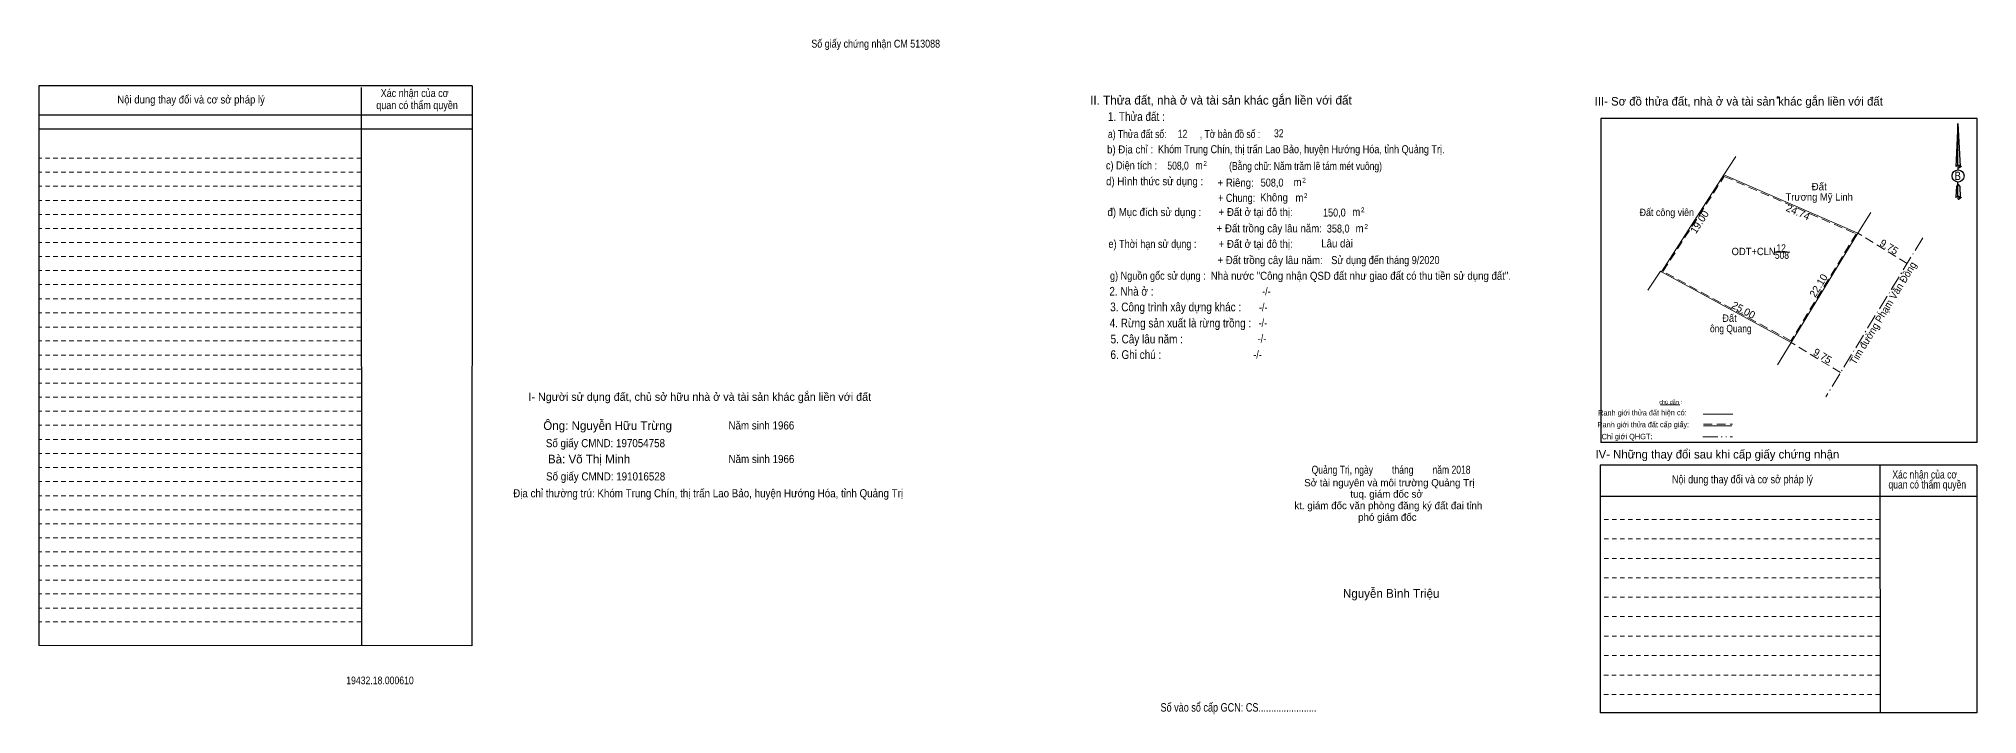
# Model space of a CAD drawing. Header units: metres. Extents: x 536858 to 537487, y 1837422 to 1837552.
# Drawn here: x 536858 to 537185.8, y 1837438.4 to 1837552.5 of the extents above; entities that cross this region are included whole.
import ezdxf
from ezdxf.enums import TextEntityAlignment as Align

# ---------------------------------------------------------------- set-up
doc = ezdxf.new("R2010")
doc.units = ezdxf.units.M
doc.header["$LTSCALE"] = 0.5
doc.header["$PDMODE"] = 32
doc.header["$PDSIZE"] = 0.25
for name, pattern in [('DASH_DOUBLE_DOT', [9.2, 5, -1.2, 0.3, -1.2, 0.3, -1.2]), ('DOT_DASHED', [7.7, 5, -1.2, 0.3, -1.2]), ('MEDIUM_DASHED', [4.5, 3, -1.5]), ('SHORT_DASHED', [2.7, 1.5, -1.2])]:
    doc.linetypes.add(name, pattern=pattern)
for name, color, linetype, lineweight in [('18', 7, 'Continuous', 25), ('28', 7, 'SHORT_DASHED', 13), ('55', 7, 'Continuous', 13), ('7', 7, 'Continuous', 13)]:
    doc.layers.add(name, color=color, linetype=linetype, lineweight=lineweight)
doc.layers.add('40', color=7, linetype='Continuous')

msp = doc.modelspace()

# ---------------------------------------------------------------- linework, layer by layer
at = {"layer": '18'}
for p, q in [((537182.52, 1837538.16), (537182.92, 1837530.91)), ((537182.52, 1837538.16), (537182.92, 1837530.91)), ((537182.52, 1837538.16), (537182.92, 1837530.91)), ((537182.21, 1837532.02), (537182.17, 1837530.91)), ((537182.52, 1837531.13), (537182.52, 1837530.84)), ((537182.52, 1837530.84), (537182.52, 1837530.66)), ((537182.52, 1837530.66), (537182.52, 1837530.41)), ((537182.52, 1837530.66), (537182.52, 1837530.41)), ((537182.52, 1837530.66), (537182.52, 1837530.41)), ((537182.52, 1837527.93), (537182.52, 1837528.27)), ((537182.52, 1837527.93), (537182.52, 1837528.27)), ((537182.52, 1837527.93), (537182.52, 1837528.27)), ((537182.52, 1837527.93), (537182.83, 1837527.52)), ((537182.52, 1837527.93), (537182.83, 1837527.52)), ((537182.52, 1837527.93), (537182.83, 1837527.52)), ((537182.83, 1837527.52), (537182.92, 1837525.65)), ((537182.83, 1837527.52), (537182.92, 1837525.65)), ((537182.83, 1837527.52), (537182.92, 1837525.65)), ((537182.52, 1837525.88), (537182.52, 1837525.59)), ((537182.52, 1837525.59), (537182.52, 1837525.4))]:
    msp.add_line(p, q, dxfattribs=at)
for points in [[(537182.52, 1837531.13), (537182.52, 1837538.16), (537182.21, 1837532.02)], [(537182.52, 1837525.88), (537182.52, 1837527.93), (537182.28, 1837527.52), (537182.21, 1837526.75), (537182.17, 1837525.65)]]:
    msp.add_lwpolyline(points, dxfattribs=at)
for centre, start_param, end_param in [((537182.5375, 1837530.8848), 1.57079633, 3.07445202), ((537182.5375, 1837530.8848), 0.06714063, 1.57079633), ((537182.5375, 1837530.8848), 4.71238898, 6.28318531), ((537182.5375, 1837525.612), 2.49106941, 3.07427841), ((537182.5375, 1837525.612), 1.57079633, 2.49106941), ((537182.5375, 1837525.612), 0.06714063, 1.57079633), ((537182.5375, 1837525.612), 4.71238898, 6.28318531)]:
    msp.add_ellipse(centre, major_axis=(0.3725, 0), ratio=0.655448, start_param=start_param, end_param=end_param, dxfattribs=at)
msp.add_ellipse((537182.5371, 1837529.2928), major_axis=(0, 1.0331), ratio=0.983453, dxfattribs=at)
for p in [(537182.92, 1837530.91), (537182.92, 1837525.65)]:
    msp.add_point(p, dxfattribs=at)
at = {"layer": '28', "linetype": 'Continuous', "lineweight": 25}
for p, q in [((536931.31, 1837544.52), (536858.03, 1837544.52)), ((536912.54, 1837544.22), (536912.58, 1837449.94)), ((536931.31, 1837544.52), (536931.23, 1837449.93)), ((536931.31, 1837539.58), (536858.13, 1837539.58)), ((536931.31, 1837539.58), (536858.13, 1837539.58)), ((536931.31, 1837537.2), (536858.13, 1837537.2)), ((537122.14, 1837539.02), (537122.14, 1837484.29)), ((537185.78, 1837484.29), (537122.14, 1837484.29)), ((537169.34, 1837480.44), (537169.39, 1837438.63)), ((537185.74, 1837480.44), (537185.7, 1837438.63)), ((537185.7, 1837475.13), (537122.04, 1837475.13)), ((536931.23, 1837449.93), (536858.03, 1837449.98)), ((537185.7, 1837438.63), (537122.04, 1837438.63))]:
    msp.add_line(p, q, dxfattribs=at)
at = {"layer": '28'}
for p, q in [((536912.54, 1837532.31), (536858.03, 1837532.31)), ((536912.54, 1837529.93), (536858.03, 1837529.93)), ((536912.54, 1837527.56), (536858.03, 1837527.56)), ((536912.54, 1837525.16), (536858.03, 1837525.16)), ((536912.54, 1837522.8), (536858.03, 1837522.8)), ((536912.54, 1837520.43), (536858.03, 1837520.43)), ((536912.54, 1837518.03), (536858.03, 1837518.03)), ((536912.54, 1837515.69), (536858.03, 1837515.69)), ((536912.54, 1837513.3), (536858.03, 1837513.3)), ((536912.54, 1837510.94), (536858.03, 1837510.94)), ((536912.54, 1837508.56), (536858.03, 1837508.56)), ((536912.54, 1837506.16), (536858.03, 1837506.16)), ((536912.54, 1837503.78), (536858.03, 1837503.78)), ((536912.54, 1837501.42), (536858.03, 1837501.42)), ((536912.54, 1837499.04), (536858.03, 1837499.04)), ((536912.54, 1837496.67), (536858.03, 1837496.67)), ((536912.54, 1837494.3), (536858.03, 1837494.3)), ((536912.54, 1837491.94), (536858.03, 1837491.94)), ((536912.54, 1837489.56), (536858.03, 1837489.56)), ((536912.54, 1837487.18), (536858.03, 1837487.18)), ((536912.54, 1837484.79), (536858.03, 1837484.79)), ((536912.54, 1837482.44), (536858.03, 1837482.44)), ((536912.54, 1837480.04), (536858.03, 1837480.04)), ((536912.54, 1837477.66), (536858.03, 1837477.66)), ((536912.54, 1837475.28), (536858.03, 1837475.28)), ((536912.54, 1837472.9), (536858.03, 1837472.9)), ((536912.54, 1837470.54), (536858.03, 1837470.54)), ((536912.54, 1837468.16), (536858.03, 1837468.16)), ((537169.34, 1837471.29), (537122.04, 1837471.29)), ((536912.54, 1837465.79), (536858.03, 1837465.79)), ((537169.34, 1837468.02), (537122.04, 1837468.02)), ((536912.54, 1837463.42), (536858.03, 1837463.42)), ((537169.34, 1837464.69), (537122.04, 1837464.69)), ((536912.54, 1837461.04), (536858.03, 1837461.04)), ((536912.54, 1837458.69), (536858.03, 1837458.69)), ((537169.34, 1837461.41), (537122.04, 1837461.41)), ((536912.54, 1837456.28), (536858.03, 1837456.28)), ((537169.34, 1837458.12), (537122.04, 1837458.12)), ((536912.54, 1837453.96), (536858.03, 1837453.96)), ((537169.34, 1837454.87), (537122.04, 1837454.87)), ((537169.34, 1837451.56), (537122.04, 1837451.56)), ((537169.34, 1837448.28), (537122.04, 1837448.28)), ((537169.31, 1837444.98), (537122.04, 1837444.98)), ((537169.31, 1837441.69), (537122.04, 1837441.69))]:
    msp.add_line(p, q, dxfattribs=at)
at = {"layer": '28', "linetype": 'Continuous', "lineweight": 25}
for points in [[(536931.31, 1837544.52), (536858.03, 1837544.52), (536858.03, 1837449.98)], [(537185.78, 1837484.29), (537185.78, 1837539.02), (537122.14, 1837539.02)], [(537185.74, 1837480.44), (537122.04, 1837480.44), (537122.04, 1837438.63)]]:
    msp.add_lwpolyline(points, dxfattribs=at)
at = {"layer": '28'}
msp.add_point((537152.05, 1837542.56), dxfattribs=at)
at = {"layer": '55'}
for p, q in [((537132.21, 1837490.61), (537135.52, 1837490.64)), ((537139.46, 1837489.08), (537144.45, 1837489.08)), ((537139.49, 1837487.06), (537144.28, 1837487.06)), ((537139.49, 1837487.06), (537144.28, 1837487.06))]:
    msp.add_line(p, q, dxfattribs=at)
at = {"layer": '55', "linetype": 'DASH_DOUBLE_DOT'}
msp.add_line((537139.41, 1837485.24), (537144.41, 1837485.24), dxfattribs=at)
at = {"layer": '55', "linetype": 'MEDIUM_DASHED'}
msp.add_line((537139.49, 1837487.38), (537144.42, 1837487.38), dxfattribs=at)
at = {"layer": '7'}
for p, q in [((537142.92, 1837529.47), (537144.94, 1837532.61)), ((537132.37, 1837513.11), (537142.92, 1837529.47)), ((537165.61, 1837519.61), (537142.92, 1837529.47)), ((537165.61, 1837519.61), (537167.77, 1837523.14)), ((537154.34, 1837501.17), (537165.61, 1837519.61)), ((537151.61, 1837516.43), (537154.11, 1837516.43)), ((537130.11, 1837510.03), (537132.22, 1837513.19)), ((537132.37, 1837513.11), (537132.22, 1837513.19)), ((537132.37, 1837513.11), (537154.34, 1837501.17)), ((537152.03, 1837497.39), (537154.34, 1837501.17))]:
    msp.add_line(p, q, dxfattribs=at)
at = {"layer": '7', "linetype": 'DOT_DASHED'}
msp.add_line((537176.57, 1837518.85), (537160.18, 1837492), dxfattribs=at)
at = {"layer": '7', "linetype": 'MEDIUM_DASHED'}
for p, q in [((537173.94, 1837514.52), (537165.61, 1837519.61)), ((537162.67, 1837496.08), (537154.34, 1837501.17))]:
    msp.add_line(p, q, dxfattribs=at)
msp.add_lwpolyline([(537143, 1837529.22), (537165.32, 1837519.52), (537154.27, 1837501.44), (537132.65, 1837513.18)], close=True, dxfattribs=at)

# ---------------------------------------------------------------- texts
at = {"layer": '18'}
for s, height, p in [('II. Thửa đất, nhà ở và tài sản khác gắn liền với đất', 1.478, (537057.905, 1837541.36)), ('Ông: Nguyễn Hữu Trừng', 1.463, (536954.21, 1837486.4)), ('Bà: Võ Thị Minh', 1.463, (536951.075, 1837480.74)), ('Sở tài nguyên và môi trường Quảng Trị', 1.231, (537086.385, 1837476.86)), ('tuq. giám đốc sở', 1.232, (537085.91, 1837474.96)), ('kt. giám đốc văn phòng đăng ký đất đai tỉnh', 1.232, (537086.21, 1837473.01)), ('phó giám đốc', 1.232, (537086.045, 1837471.04)), ('Nguyễn Bình Triệu', 1.463, (537086.695, 1837458.04))]:
    msp.add_text(s, height=height, dxfattribs=at).set_placement(p, align=Align.CENTER)
for s, height, width, p in [('1. Thửa đất :', 1.478, 0.85, (537043.605, 1837538.59)), ('a) Thửa đất số:              , Tờ bản đồ số : ', 1.354, 0.8, (537051.875, 1837535.7)), ('12', 1.35, 0.8, (537051.425, 1837535.75)), ('32', 1.353, 0.8, (537067.69, 1837535.83)), ('b) Địa chỉ : ', 1.354, 0.9, (537042.78, 1837533.1)), ('c) Diện tích :                                                   ', 1.354, 0.85, (537053.69, 1837530.41)), ('508,0', 1.35, 0.8, (537050.66, 1837530.37)), (' m', 1.354, 0.8, (537054, 1837530.42)), ('2', 0.8204, 0.75, (537055.245, 1837531)), ('(Bằng chữ: Năm trăm lẽ tám mét vuông)', 1.35, 0.8, (537072.215, 1837530.3)), ('d) Hình thức sử dụng :', 1.354, 0.9, (537046.695, 1837527.73)), ('+ Riêng: ', 1.354, 0.9, (537060.625, 1837527.48)), ('508,0', 1.35, 0.85, (537066.555, 1837527.5)), (' m', 1.354, 0.9, (537070.64, 1837527.59)), ('2', 0.8204, 0.8, (537071.965, 1837528.16)), ('B', 1.418, 0.85, (537182.48, 1837528.61)), ('đ) Mục đích sử dụng :', 1.354, 0.9, (537046.655, 1837522.52)), ('       + Chung:', 1.354, 0.85, (537059.07, 1837524.92)), ('+ Đất ở tại đô thị:', 1.353, 0.9, (537063.78, 1837522.53)), ('Không', 1.354, 0.9, (537066.885, 1837525)), (' m', 1.354, 0.9, (537070.95, 1837524.95)), ('2', 0.8204, 0.8, (537072.235, 1837525.57)), ('2', 0.8204, 0.8, (537081.875, 1837523.17)), ('+ Đất trồng cây lâu năm:', 1.354, 0.9, (537066.085, 1837519.77)), ('150,0', 1.35, 0.85, (537077.085, 1837522.44)), ('358,0', 1.35, 0.85, (537077.735, 1837519.74)), (' m', 1.354, 0.9, (537080.56, 1837522.55)), (' m', 1.354, 0.9, (537081.13, 1837519.77)), ('2', 0.8204, 0.8, (537082.465, 1837520.34)), ('e) Thời hạn sử dụng :', 1.354, 0.85, (537046.335, 1837517.14)), ('+ Đất ở tại đô thị:', 1.353, 0.9, (537063.78, 1837517.15)), ('Lâu dài', 1.354, 0.9, (537077.545, 1837517.22)), ('+ Đất trồng cây lâu năm:', 1.354, 0.9, (537066.215, 1837514.41)), (' Sử dụng đến tháng 9/2020', 1.353, 0.85, (537085.505, 1837514.41)), ('g) Nguồn gốc sử dụng :', 1.354, 0.85, (537047.24, 1837511.77)), ('2. Nhà ở :', 1.478, 0.85, (537042.765, 1837509.07)), ('3. Công trình xây dựng khác :', 1.478, 0.85, (537050.255, 1837506.43)), ('4. Rừng sản xuất là rừng trồng :', 1.478, 0.85, (537051.06, 1837503.71)), ('5. Cây lâu năm :', 1.478, 0.85, (537045.365, 1837501.01)), ('6. Ghi chú :', 1.478, 0.85, (537043.525, 1837498.38)), ('Quảng Trị, ngày        tháng        năm 2018', 1.353, 0.8, (537086.675, 1837479)), ('19432.18.000610', 1.29, 0.85, (536915.725, 1837443.44)), ('Số vào sổ cấp GCN: CS.......................', 1.435, 0.8, (537060.875, 1837438.81))]:
    msp.add_text(s, height=height, dxfattribs=dict(at, width=width)).set_placement(p, align=Align.CENTER)
for s, width, p in [(' Khóm Trung Chín, thị trấn Lao Bảo, huyện Hướng Hóa, tỉnh Quảng Trị.', 0.85, (537046.84, 1837533.14)), ('Nhà nước "Công nhận QSD đất như giao đất có thu tiền sử dụng đất".', 0.9, (537056.19, 1837511.76))]:
    msp.add_text(s, height=1.353, dxfattribs=dict(at, width=width)).set_placement(p)
at = {"layer": '28'}
for s, height, width, p in [('Xác nhận của cơ', 1.338, 0.85, (536921.585, 1837542.63)), ('Xác nhận của cơ', 1.338, 0.85, (536921.585, 1837542.63)), ('Nội dung thay đổi và cơ sở pháp lý', 1.338, 0.9, (536883.785, 1837541.54)), ('Nội dung thay đổi và cơ sở pháp lý', 1.338, 0.9, (536883.785, 1837541.54)), (' quan có thẩm quyền', 1.338, 0.85, (536921.775, 1837540.59)), (' quan có thẩm quyền', 1.338, 0.85, (536921.775, 1837540.59)), ('-/-', 1.354, 0.85, (537065.055, 1837506.45)), ('-/-', 1.354, 0.85, (537065.595, 1837509.13)), ('-/-', 1.354, 0.85, (537064.995, 1837503.81)), ('-/-', 1.354, 0.85, (537064.845, 1837501.17)), ('-/-', 1.354, 0.85, (537064.095, 1837498.45)), ('Nội dung thay đổi và cơ sở pháp lý', 1.354, 0.85, (537146.08, 1837477.38)), (' quan có thẩm quyền', 1.354, 0.8, (537177.13, 1837476.5)), ('Xác nhận của cơ', 1.354, 0.8, (537176.895, 1837478.19))]:
    msp.add_text(s, height=height, dxfattribs=dict(at, width=width)).set_placement(p, align=Align.CENTER)
for s, height, p in [('III- Sơ đồ thửa đất, nhà ở và tài sản khác gắn liền với đất', 1.436, (537145.46, 1837541.19)), ('I- Người sử dụng đất, chủ sở hữu nhà ở và tài sản khác gắn liền với đất', 1.357, (536969.79, 1837491.31)), ('IV- Những thay đổi sau khi cấp giấy chứng nhận', 1.436, (537141.845, 1837481.57))]:
    msp.add_text(s, height=height, dxfattribs=at).set_placement(p, align=Align.CENTER)
at = {"layer": '28', "width": 0.9}
for s, p in [('Năm sinh 1966', (536974.64, 1837486.47)), ('Số giấy CMND: 197054758', (536943.77, 1837483.48)), ('Năm sinh 1966', (536974.65, 1837480.8)), ('Số giấy CMND: 191016528', (536943.8, 1837477.86)), ('Địa chỉ thường trú: Khóm Trung Chín, thị trấn Lao Bảo, huyện Hướng Hóa, tỉnh Quảng Trị', (536938.24, 1837475.01))]:
    msp.add_text(s, height=1.375, dxfattribs=at).set_placement(p)
at = {"layer": '40', "width": 0.85}
msp.add_text('Số giấy chứng nhận CM 513088', height=1.33, dxfattribs=at).set_placement((536999.535, 1837550.98), align=Align.CENTER)
at = {"layer": '55'}
msp.add_text('chú dẫn :', height=0.6798, rotation=359.974, dxfattribs=at).set_placement((537133.9448, 1837490.7491), align=Align.CENTER)
for s, height, width, p in [('Ranh giới thửa đất cấp giấy:', 0.9206, 0.8, (537129.3089, 1837486.8349)), ('Ranh giới thửa đất hiện có:', 0.9245, 0.8, (537129.1739, 1837488.8444)), ('Chỉ giới QHGT:', 0.9206, 0.85, (537126.5789, 1837484.8185))]:
    msp.add_text(s, height=height, rotation=0.135, dxfattribs=dict(at, width=width)).set_placement(p, align=Align.CENTER)
at = {"layer": '7'}
msp.add_text('Đất', height=1.25, dxfattribs=at).set_placement((537159.06, 1837526.88), align=Align.CENTER)
for s, width, p in [('Đất công viên', 0.9, (537133.295, 1837522.52)), ('Trương Mỹ Linh', 0.95, (537159.06, 1837525.13)), ('12', 0.85, (537152.63, 1837516.5)), ('ODT+CLN', 0.95, (537147.98, 1837515.92)), ('508', 0.85, (537152.765, 1837515.3)), ('ông Quang', 0.85, (537144.115, 1837502.9)), ('Đất ', 0.95, (537144.105, 1837504.65))]:
    msp.add_text(s, height=1.25, dxfattribs=dict(at, width=width)).set_placement(p, align=Align.CENTER)
for s, rotation, p in [('24.74', 336.513, (537155.2409, 1837522.6096)), ('19.00', 57.175, (537139.3506, 1837521.1912)), ('9.75', 328.573, (537170.5441, 1837516.7809)), ('22.10', 58.56, (537159.4757, 1837510.464)), ('25.00', 331.477, (537145.9716, 1837506.092)), ('9.75', 328.573, (537159.2941, 1837498.3609))]:
    msp.add_text(s, height=1.25, rotation=rotation, dxfattribs=at).set_placement(p, align=Align.CENTER)
at = {"layer": '7', "width": 0.95}
msp.add_text('Tim đường Phạm Văn Đồng', height=1.25, rotation=58.583, dxfattribs=at).set_placement((537170.386, 1837505.8192), align=Align.CENTER)

doc.saveas('drawing.dxf')
